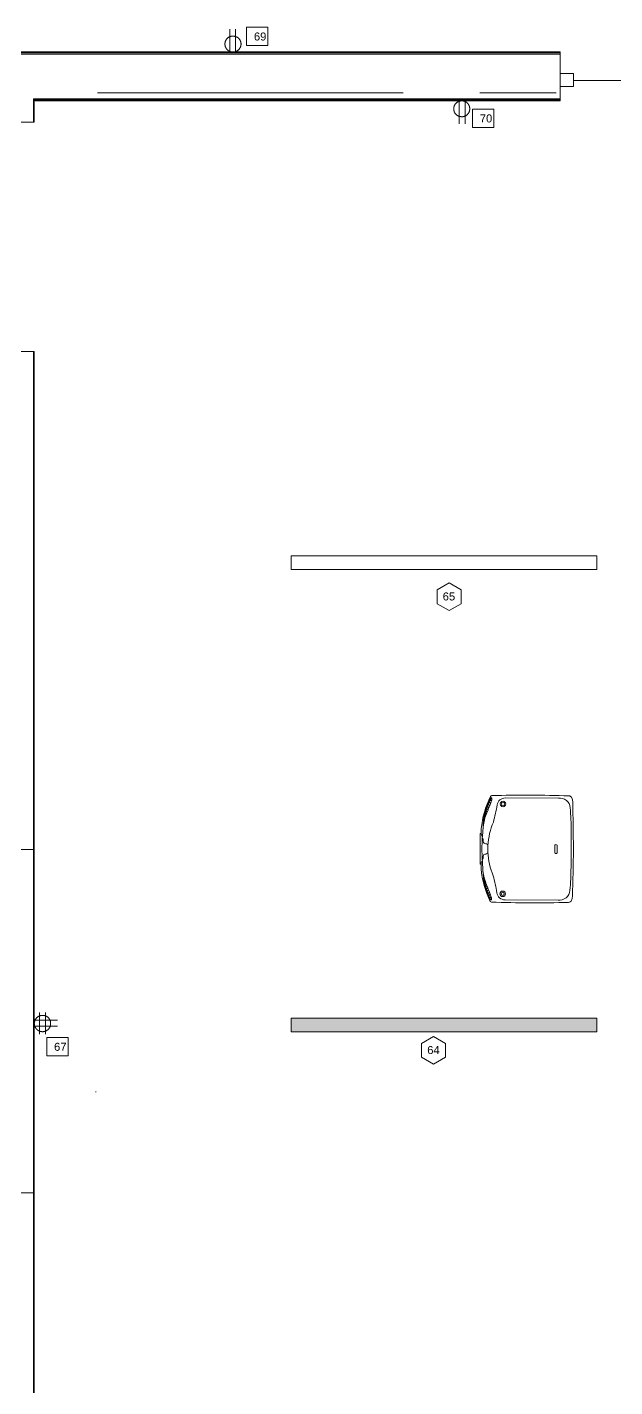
# Model space of a CAD drawing. Header units: inches. Extents: x 0.9 to 36.3, y 0.7 to 23.3.
# Drawn here: x 23.692 to 24.653, y 7.116 to 9.34 of the extents above; entities that cross this region are included whole.
import ezdxf

# ---------------------------------------------------------------- set-up
doc = ezdxf.new("R2010")
doc.units = ezdxf.units.IN
doc.linetypes.add('CENTER', pattern=[50.8, 31.75, -6.35, 6.35, -6.35])
doc.layers.get('0').update_dxf_attribs({"color": 1})
for name, color, linetype, lineweight, true_color in [('Blocks', 7, 'Continuous', 5, 0x9a9c7f), ('Lights', 7, 'Continuous', 5, 0xff0a0a), ('Numbering Lights', 1, 'Continuous', 0, 0xff0000), ('PDF_Geometry', 7, 'Continuous', 9, 0x777777)]:
    doc.layers.add(name, color=color, linetype=linetype, lineweight=lineweight, true_color=true_color)
doc.layers.add('Numbering receptecles', color=170, linetype='Continuous', lineweight=0)
doc.layers.add('Receptacles', color=170, linetype='Continuous', lineweight=0)
doc.styles.get("Standard").update_dxf_attribs({"font": 'arial.ttf'})

# ---------------------------------------------------------------- blocks, each defined once
blk = doc.blocks.new('Epson 5040ub_top_cad-block.com')
at = {"color": 0}
for points in [[(-73.9, -4.5), (-73.9, 0), (0, 0)], [(73.9, -4.5), (73.9, 0), (0, 0)], [(-230.6, -53.4), (-238.1, -47.2)], [(-219.7, -49.3), (-227.7, -42.6)], [(-208.3, -44.9), (-216.4, -38.2)], [(-198.7, -41.1), (-206.5, -34.6)], [(-188.1, -37), (-195.3, -31)], [(-177.2, -32.4), (-183.1, -27.5)], [(-167.9, -28.7), (-172.6, -24.9)], [(-157.3, -24.9), (-160.4, -22.3)], [(-147.5, -21.8), (-149.4, -20.3)], [(-138.3, -19.3), (-138.9, -18.8)], [(138.3, -19.3), (138.9, -18.8)], [(147.5, -21.8), (149.4, -20.3)], [(157.3, -24.9), (160.4, -22.3)], [(167.9, -28.7), (172.6, -24.9)], [(177.2, -32.4), (183.1, -27.5)], [(188.1, -37), (195.3, -31)], [(198.7, -41.1), (206.5, -34.6)], [(208.3, -44.9), (216.4, -38.2)], [(219.7, -49.3), (227.7, -42.6)], [(230.6, -53.4), (238.1, -47.2)], [(-18.6, -359.4), (0, -359.4)], [(-18.6, -371.4), (0, -371.4)], [(18.6, -359.4), (0, -359.4)], [(18.6, -371.4), (0, -371.4)], [(-48.7, -438.5), (48.7, -438.5)]]:
    blk.add_lwpolyline(points, dxfattribs=at)
for points in [[(0, -36.6), (-16.8, -36.6, -0.354906), (-24.2, -30.6, -0.016056), (-25.6, -22.2, 0.285232), (-31.3, -15.4, 0.084022), (-44.3, -13.5, -0.143766), (-48.6, -12.3, -0.072792), (-51.7, -9.7), (-60.2, -10.3, 0.320532), (-65.8, -5.2, 0.048215), (-96.9, -4.8, 0.096612), (-253.6, -49, 0.263617), (-257.6, -55.1, 0.012885), (-257.6, -426.5, -0.781265)], [(-60.2, -10.3), (-106, -13.5, 0.045223), (-106, -13.5, 0.07056), (-174.3, -31.3, -0.006437), (-228.3, -52.6, -0.072856), (-242.6, -55.7, -0.70445), (-245.6, -48.9, -0.081569), (-240.3, -45.4, -0.0531), (-169.8, -21.4, -0.048177), (-106, -13.5, -6.183682)], [(-48.7, -438.5), (-87.3, -438.5, -0.020934), (-200.3, -433.8, -0.427836), (-246.2, -376.8), (-246.2, -120.6, -0.367703), (-212.3, -80.7, 0.026801), (-129.5, -62.7, 0.03082), (-129.5, -62.7, -0.081077), (-16.8, -36.6, -8.970593)], [(-246.5, -53.2, -0.112665), (-245.6, -51.7, -0.081569), (-240.3, -48.2, -0.0531), (-169.8, -24.2, -0.02751), (-133.5, -18.2, -0.02751)], [(0, -36.6), (16.8, -36.6, 0.354906), (24.2, -30.6, 0.016056), (25.6, -22.2, -0.285232), (31.3, -15.4, -0.084022), (44.3, -13.5, 0.143766), (48.6, -12.3, 0.072792), (51.7, -9.7), (60.2, -10.3, -0.320532), (65.8, -5.2, -0.048215), (96.9, -4.8, -0.096612), (253.6, -49, -0.263617), (257.6, -55.1, -0.012885), (257.6, -426.5, 0.781265)], [(48.7, -438.5), (87.3, -438.5, 0.020934), (200.3, -433.8, 0.427836), (246.2, -376.8), (246.2, -120.6, 0.367703), (212.3, -80.7, -0.026801), (129.5, -62.7, -0.03082), (129.5, -62.7, 0.081077), (16.8, -36.6, 8.970593)], [(60.2, -10.3), (106, -13.5, -0.045223), (106, -13.5, -0.07056), (174.3, -31.3, 0.006437), (228.3, -52.6, 0.072856), (242.6, -55.7, 0.70445), (245.6, -48.9, 0.081569), (240.3, -45.4, 0.0531), (169.8, -21.4, 0.048177), (106, -13.5, 6.183682)], [(246.5, -53.2, 0.112665), (245.6, -51.7, 0.081569), (240.3, -48.2, 0.0531), (169.8, -24.2, 0.02751), (133.5, -18.2, 0.02751)], [(-257.6, -426.5, 0.30611), (-247.4, -441.7, 0.079705), (-229.7, -445.7, 0.003039), (0, -450, 73.76926)], [(257.6, -426.5, -0.30611), (247.4, -441.7, -0.079705), (229.7, -445.7, -0.003039), (0, -450, -73.76926)]]:
    blk.add_lwpolyline(points, format="xyb", dxfattribs=at)
for centre, radius in [((-217, -109.2), 13.3), ((-217, -109.2), 7.38), ((217, -109.2), 13.3), ((217, -109.2), 7.38)]:
    blk.add_circle(centre, radius, dxfattribs=at)
for centre, radius, start, end in [((0, -858.8), 850.7, 86.51693, 93.48307), ((-14, -365.4), 7.59, 127.73948, 232.26052), ((14, -365.4), 7.59, 307.73948, 52.26052)]:
    blk.add_arc(centre, radius, start, end, dxfattribs=at)

msp = doc.modelspace()

# ---------------------------------------------------------------- hatches: boundary and pattern name
at = {"layer": 'Lights', "linetype": 'ByBlock', "ltscale": 0.001, "transparency": 33554559}
h = msp.add_hatch(color=256, dxfattribs=at)
h.paths.add_polyline_path([(24.124, 7.7186), (24.124, 7.6966), (24.624, 7.6966), (24.624, 7.7186)])
h.paths.add_polyline_path([(26.474, 7.6966), (26.474, 7.7186), (25.974, 7.7186), (25.974, 7.6966)])
h.paths.add_polyline_path([(28.334, 7.6966), (28.334, 7.7186), (27.834, 7.7186), (27.834, 7.6966)])

# ---------------------------------------------------------------- linework, layer by layer
at = {"layer": 'Blocks', "linetype": 'CENTER', "ltscale": 0.01}
msp.add_line((23.8049, 7.5984), (23.8041, 7.5983), dxfattribs=at)
at = {"layer": 'Lights', "linetype": 'ByBlock'}
for points in [[(24.124, 8.4531), (24.124, 8.4751), (24.624, 8.4751), (24.624, 8.4531)], [(24.124, 7.6966), (24.124, 7.7186), (24.624, 7.7186), (24.624, 7.6966)]]:
    msp.add_lwpolyline(points, close=True, dxfattribs=at)
at = {"layer": 'Numbering Lights', "linetype": 'ByBlock', "ltscale": 0.001}
for points in [[(24.3823, 8.431), (24.3626, 8.4196), (24.3626, 8.3969), (24.3823, 8.3856), (24.4019, 8.3969), (24.4019, 8.4196)], [(24.357, 7.6888), (24.3373, 7.6775), (24.3373, 7.6548), (24.357, 7.6435), (24.3766, 7.6548), (24.3766, 7.6775)]]:
    msp.add_lwpolyline(points, close=True, dxfattribs=at)
at = {"layer": 'Numbering receptecles', "linetype": 'ByBlock', "ltscale": 0.001}
for points in [[(24.051, 9.3402), (24.086, 9.3402), (24.086, 9.3103), (24.051, 9.3103)], [(24.4204, 9.2062), (24.4554, 9.2062), (24.4554, 9.1763), (24.4204, 9.1763)], [(23.7242, 7.687), (23.7592, 7.687), (23.7592, 7.6572), (23.7242, 7.6572)]]:
    msp.add_lwpolyline(points, close=True, dxfattribs=at)
at = {"layer": 'PDF_Geometry', "linetype": 'ByBlock'}
for points in [[(22.8607, 9.298), (22.8607, 9.2996), (24.549, 9.2996), (24.564, 9.2996), (24.564, 9.298), (24.564, 9.2963), (24.549, 9.2963), (22.8624, 9.2963)], [(22.8607, 9.2963), (22.8607, 9.298), (24.549, 9.298), (22.8624, 9.298)], [(23.6524, 9.1846), (23.7024, 9.1846), (23.7024, 9.223), (24.549, 9.223), (24.564, 9.223), (24.564, 9.2663), (24.564, 9.2963), (24.549, 9.2963), (22.8607, 9.2963)], [(24.549, 9.298), (24.564, 9.298), (24.549, 9.298)], [(23.8074, 9.233), (24.3073, 9.233)], [(24.4323, 9.233), (24.5573, 9.233)], [(24.819, 9.253), (24.5857, 9.253)], [(23.7024, 9.223), (24.549, 9.223), (24.564, 9.223), (24.564, 9.2213), (24.564, 9.2196), (24.549, 9.2196), (23.704, 9.2196)], [(23.7024, 9.2213), (24.549, 9.2213), (24.564, 9.2213), (24.549, 9.2213), (23.704, 9.2213), (23.704, 9.1846)], [(23.704, 9.2213), (23.704, 9.2213)], [(23.704, 9.2213), (23.704, 9.2213)], [(23.704, 9.1846), (23.704, 9.1846)], [(23.704, 7.0964), (23.704, 7.0597), (23.704, 7.0964), (23.704, 7.0597), (23.704, 7.0964), (23.704, 8.8096), (23.704, 7.0964), (23.704, 8.8096), (23.7024, 8.8096), (23.7024, 7.0964), (23.7024, 7.0597), (23.7024, 7.0164)], [(23.704, 8.8096), (23.704, 8.8096)], [(23.6524, 7.4097), (23.6524, 7.1214), (23.6524, 7.433), (23.7024, 7.433), (23.7024, 7.0964), (23.7024, 7.0597), (23.7024, 7.0164), (23.6524, 7.0164), (23.6524, 7.0597), (23.6524, 7.0714), (22.0358, 7.0714), (22.0358, 6.1931), (23.6524, 6.1931), (23.6524, 6.2247), (23.7024, 6.2247), (23.7024, 6.1931), (23.9507, 6.1931), (23.9507, 6.0998), (20.3292, 6.0998)]]:
    msp.add_lwpolyline(points, dxfattribs=at)
for points in [[(24.564, 9.243), (24.564, 9.2646), (24.5857, 9.2646), (24.5857, 9.243)], [(23.7024, 9.1846), (23.7024, 9.223), (23.704, 9.223), (23.704, 9.1846)], [(23.704, 9.1846), (23.704, 9.2196)], [(23.6524, 8.8096), (23.7024, 8.8096), (23.7024, 7.9947), (23.6524, 7.9947)], [(23.7024, 7.433), (23.6524, 7.433), (23.6524, 7.9947), (23.7024, 7.9947)]]:
    msp.add_lwpolyline(points, close=True, dxfattribs=at)
at = {"layer": 'Receptacles', "linetype": 'ByBlock'}
for points in [[(24.0235, 9.337), (24.0235, 9.3007)], [(24.0331, 9.337), (24.0331, 9.3004)], [(24.3986, 9.1822), (24.3986, 9.2189)], [(24.4083, 9.1822), (24.4083, 9.2186)], [(23.7123, 7.7281), (23.7123, 7.6924)], [(23.7221, 7.7281), (23.7221, 7.6924)], [(23.742, 7.7154), (23.7048, 7.7154)], [(23.742, 7.7056), (23.7048, 7.7056)]]:
    msp.add_lwpolyline(points, dxfattribs=at)
for points, weights, knots in [([(24.0287, 9.2996), (24.0252, 9.2996), (24.022, 9.3009), (24.0195, 9.3034), (24.017, 9.3059), (24.0157, 9.3091), (24.0157, 9.3126), (24.0157, 9.32), (24.0213, 9.3255), (24.0287, 9.3255), (24.0361, 9.3255), (24.042, 9.32), (24.042, 9.3126), (24.042, 9.3055), (24.0361, 9.2996), (24.0287, 9.2996)], [1, 0.948448710105, 0.948448710105, 1, 0.948448710105, 0.948448710105, 1, 1, 1, 1, 1, 1, 1, 1, 1, 1], [0, 0, 0, 0, 0.79168, 0.79168, 0.79168, 1.583359, 1.583359, 1.583359, 2.583359, 2.583359, 2.583359, 3.583359, 3.583359, 3.583359, 4.583359, 4.583359, 4.583359, 4.583359]), ([(24.4031, 9.2196), (24.4066, 9.2196), (24.4098, 9.2183), (24.4123, 9.2159), (24.4147, 9.2134), (24.416, 9.2102), (24.416, 9.2067), (24.416, 9.1993), (24.4105, 9.1937), (24.4031, 9.1937), (24.3957, 9.1937), (24.3898, 9.1993), (24.3898, 9.2067), (24.3898, 9.2137), (24.3957, 9.2196), (24.4031, 9.2196)], [1, 0.948448710105, 0.948448710105, 1, 0.948448710105, 0.948448710105, 1, 1, 1, 1, 1, 1, 1, 1, 1, 1], [0, 0, 0, 0, 0.79168, 0.79168, 0.79168, 1.583359, 1.583359, 1.583359, 2.583359, 2.583359, 2.583359, 3.583359, 3.583359, 3.583359, 4.583359, 4.583359, 4.583359, 4.583359]), ([(23.7176, 7.7233), (23.7251, 7.7233), (23.7307, 7.7176), (23.7307, 7.7101), (23.7307, 7.7026), (23.7251, 7.6966), (23.7176, 7.6966), (23.7139, 7.6966), (23.7106, 7.6979), (23.708, 7.7005), (23.7054, 7.7031), (23.704, 7.7065), (23.704, 7.7101), (23.704, 7.7176), (23.71, 7.7233), (23.7176, 7.7233)], [1, 1, 1, 1, 1, 1, 1, 0.948717948717, 0.948717948717, 1, 0.948717948717, 0.948717948717, 1, 1, 1, 1], [0, 0, 0, 0, 1, 1, 1, 2, 2, 2, 2.789582, 2.789582, 2.789582, 3.579164, 3.579164, 3.579164, 4.579164, 4.579164, 4.579164, 4.579164])]:
    msp.add_rational_spline(points, weights, degree=3, knots=knots, dxfattribs=at)

# ---------------------------------------------------------------- block references
at = {"layer": 'Blocks', "linetype": 'ByBlock', "xscale": -0.0003386368815212315, "yscale": 0.0003386368815212315, "zscale": 0.0003386368815212315, "rotation": 89.81152682477992}
msp.add_blockref('Epson 5040ub_top_cad-block.com', (24.4332, 7.9958), dxfattribs=at)

# ---------------------------------------------------------------- texts
at = {"layer": 'Numbering Lights', "linetype": 'ByBlock', "ltscale": 0.001}
for s, p in [('65', (24.3718, 8.4022)), ('64', (24.3465, 7.66))]:
    msp.add_text(s, height=0.01309, dxfattribs=at).set_placement(p)
at = {"layer": 'Numbering receptecles', "linetype": 'ByBlock', "ltscale": 0.001}
for s, p in [('69', (24.0631, 9.3184)), ('70', (24.4325, 9.1844)), ('67', (23.7363, 7.6653))]:
    msp.add_text(s, height=0.01309, dxfattribs=at).set_placement(p)

doc.saveas('drawing.dxf')
